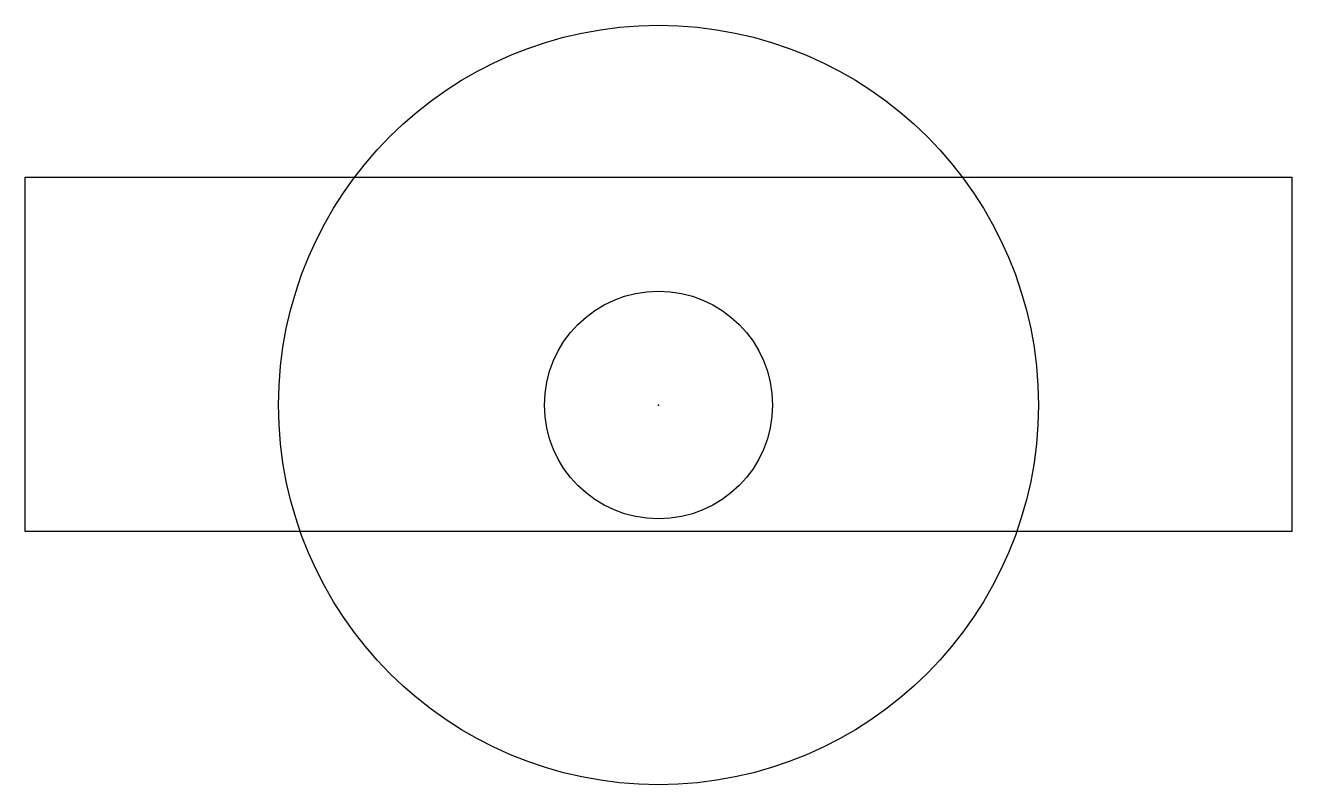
# Model space of a CAD drawing. Header units: millimetres. Extents: x -25 to 25, y -15 to 15.
import ezdxf

# ---------------------------------------------------------------- set-up
doc = ezdxf.new("R2010")
doc.units = ezdxf.units.MM
doc.layers.get('0').update_dxf_attribs({"linetype": 'CONTINUOUS'})

msp = doc.modelspace()

# ---------------------------------------------------------------- linework, layer by layer
msp.add_lwpolyline([(-12, 9), (12, 9), (25, 9), (25, -5), (-25, -5), (-25, 9)], close=True)
for radius in [15, 4.5]:
    msp.add_circle((0, 0), radius)
msp.add_point((0, 0))

doc.saveas('drawing.dxf')
